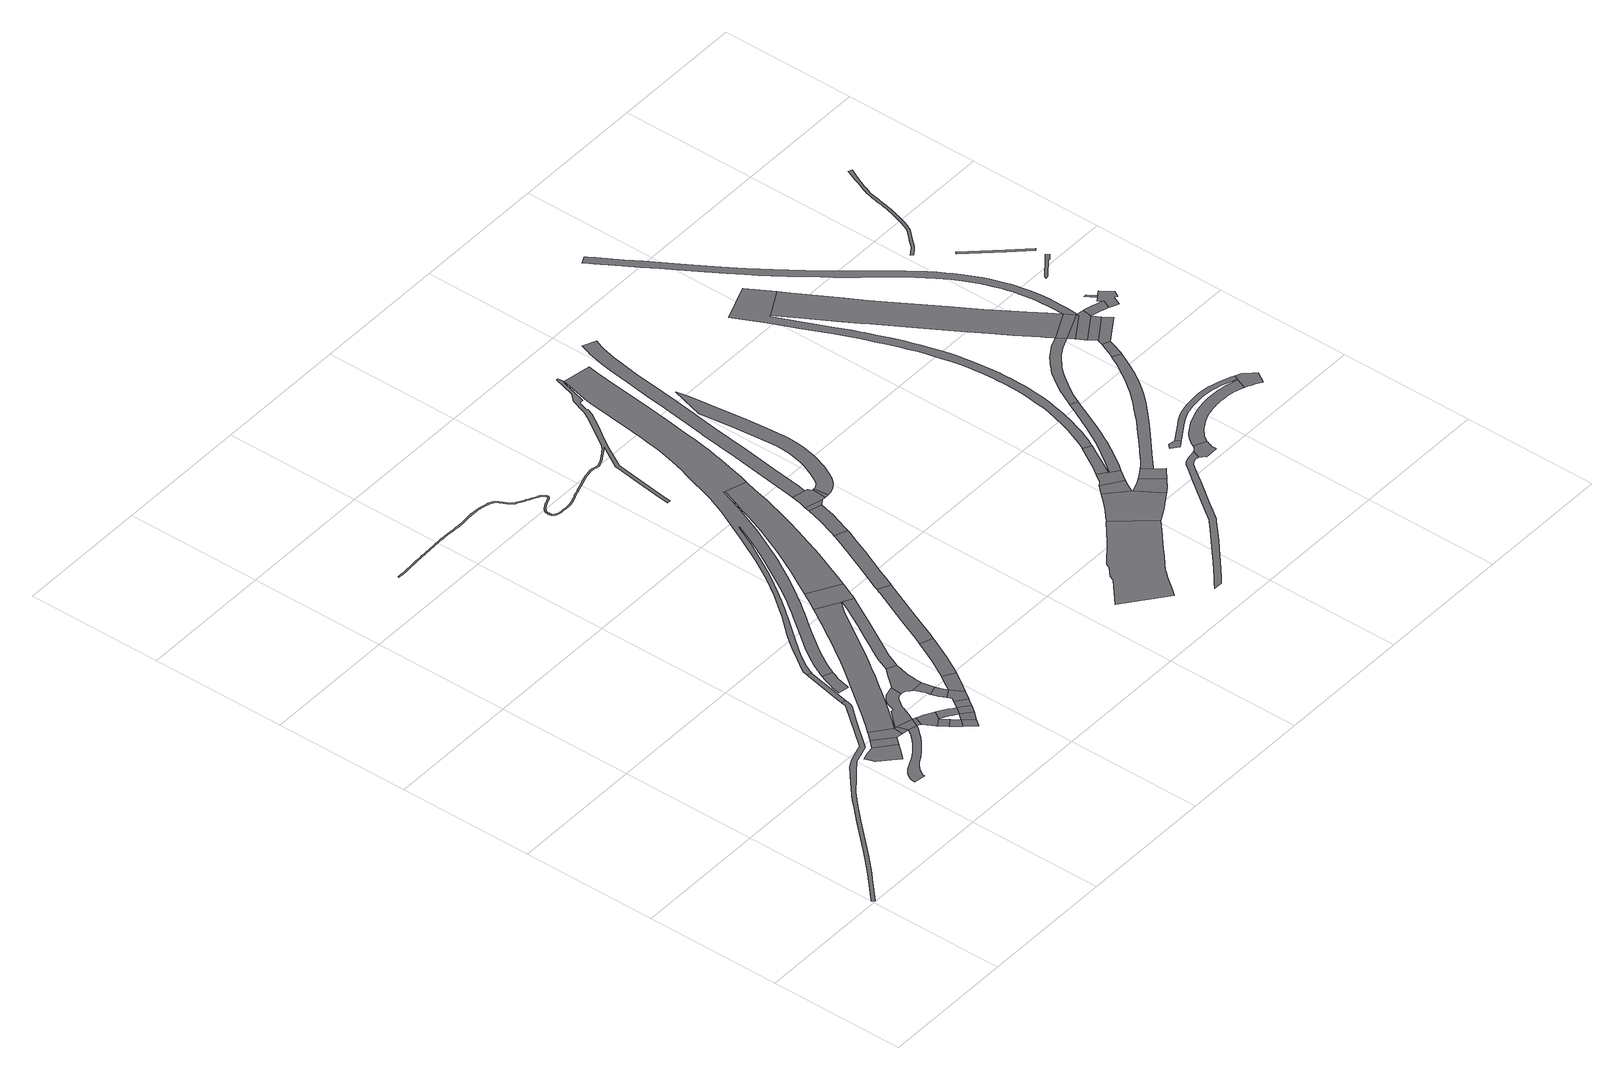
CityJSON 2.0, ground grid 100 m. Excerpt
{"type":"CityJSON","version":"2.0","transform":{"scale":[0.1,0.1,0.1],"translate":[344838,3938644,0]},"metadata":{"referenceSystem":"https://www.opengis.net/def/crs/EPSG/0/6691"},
"CityObjects":{
"road1":{"type":"Road","attributes":{"RoadStructureAttribute.sectionType":"1"},"geometry":[{"type":"MultiSurface","lod":"1","boundaries":[[[0,1,2,3,4,5,6,7,8,9,10,11,12,13,14,15,16,17,18,19,20,21,22,23,24,25,26,27,28,29,30,31,32,33,34,35,36]]]}]},
"road2":{"type":"Road","attributes":{"function":"1","RoadStructureAttribute.sectionType":"1"},"geometry":[{"type":"MultiSurface","lod":"1","boundaries":[[[37,38,39]]]}]},
"road3":{"type":"Road","geometry":[{"type":"MultiSurface","lod":"1","boundaries":[[[40,41,42,43,44,38,45,46,47,48,49]]]}]},
"road4":{"type":"Road","attributes":{"RoadStructureAttribute.sectionType":"1"},"geometry":[{"type":"MultiSurface","lod":"1","boundaries":[[[50,51,52,53,54,55,56,57,58,59,60,61,62,63,64,65,66,67,68,69,70,71,72,73,74,75,76,77,78,79,80,81,82,83,84,85,86,87,88,89,90,91,92,93,94,95,96,97,98,99,100,101,102,103,104,105,106,107]]]}]},
"road5":{"type":"Road","attributes":{"function":"1"},"geometry":[{"type":"MultiSurface","lod":"1","boundaries":[[[40,49,108,109]]]}]},
"road6":{"type":"Road","geometry":[{"type":"MultiSurface","lod":"1","boundaries":[[[108,110,111,112,113,114,115,116,109]]]}]},
"road7":{"type":"Road","attributes":{"function":"1","RoadStructureAttribute.sectionType":"7"},"geometry":[{"type":"MultiSurface","lod":"1","boundaries":[[[112,117,118,119,81,120,113]]]}]},
"road8":{"type":"Road","geometry":[{"type":"MultiSurface","lod":"1","boundaries":[[[81,80,121,120]]]}]},
"road9":{"type":"Road","geometry":[{"type":"MultiSurface","lod":"1","boundaries":[[[80,122,123,124,125,121]]]}]},
"road10":{"type":"Road","attributes":{"function":"1","RoadStructureAttribute.sectionType":"7"},"geometry":[{"type":"MultiSurface","lod":"1","boundaries":[[[126,127,128,129,130,131,132]]]}]},
"road11":{"type":"Road","attributes":{"function":"1"},"geometry":[{"type":"MultiSurface","lod":"1","boundaries":[[[132,133,134,135,136,137,138,124,123,139,140,141,126]]]}]},
"road12":{"type":"Road","attributes":{"RoadStructureAttribute.sectionType":"1"},"geometry":[{"type":"MultiSurface","lod":"1","boundaries":[[[121,142,143,144,145,146,147,148,149,150,151,152,153,154,155,156,157,158,159,160,161,162,163,164,165,166,167,168,169,170,171,172,173,174,175,176,120]]]}]},
"road13":{"type":"Road","attributes":{"function":"1","RoadStructureAttribute.sectionType":"7"},"geometry":[{"type":"MultiSurface","lod":"1","boundaries":[[[177,178,179,180,181,182,183,130,129]]]}]},
"road14":{"type":"Road","geometry":[{"type":"MultiSurface","lod":"1","boundaries":[[[35,184,185,186,187,188,189,190,191,36]]]}]},
"road15":{"type":"Road","geometry":[{"type":"MultiSurface","lod":"1","boundaries":[[[192,179,178,193]]]}]},
"road16":{"type":"Road","attributes":{"function":"1","RoadStructureAttribute.sectionType":"7"},"geometry":[{"type":"MultiSurface","lod":"1","boundaries":[[[194,195,196,197,198,199,200,201,202,203,204,133,132]]]}]},
"road17":{"type":"Road","attributes":{"function":"1","RoadStructureAttribute.sectionType":"6"},"geometry":[{"type":"MultiSurface","lod":"1","boundaries":[[[205,206,207,208,209,210,211,212,213,214,215,216,217]]]}]},
"road18":{"type":"Road","attributes":{"function":"3","RoadStructureAttribute.sectionType":"1"},"geometry":[{"type":"MultiSurface","lod":"1","boundaries":[[[218,219,179,192,220,221,199]]]}]},
"road19":{"type":"Road","geometry":[{"type":"MultiSurface","lod":"1","boundaries":[[[221,222,200,199]]]}]},
"road20":{"type":"Road","attributes":{"function":"3","RoadStructureAttribute.sectionType":"1"},"geometry":[{"type":"MultiSurface","lod":"1","boundaries":[[[223,200,222,224,225]]]}]},
"road21":{"type":"Road","attributes":{"function":"1","RoadStructureAttribute.sectionType":"1"},"geometry":[{"type":"MultiSurface","lod":"1","boundaries":[[[226,227,228,229,230,231,232,233,234,235,236,237,238,239]]]}]},
"road22":{"type":"Road","attributes":{"function":"1","RoadStructureAttribute.sectionType":"7"},"geometry":[{"type":"MultiSurface","lod":"1","boundaries":[[[238,240,241,242,243,244,245,246,247,248,239]]]}]},
"road23":{"type":"Road","geometry":[{"type":"MultiSurface","lod":"1","boundaries":[[[249,244,243,250,251,223,225]]]}]},
"road24":{"type":"Road","geometry":[{"type":"MultiSurface","lod":"1","boundaries":[[[157,252,253,254,255,256,257,258,259,260,231,230,261,262,263,264,265,266,267,268,269,270,271,272,273,274,275,276,158]]]}]},
"road25":{"type":"Road","attributes":{"function":"3","RoadStructureAttribute.sectionType":"1"},"geometry":[{"type":"MultiSurface","lod":"1","boundaries":[[[277,278,279,280,281,282,283,284,285,286,287,114,113,288,289,290,291,292,293,294,295,296,297,298,299,300,301,302]]]}]},
"road26":{"type":"Road","attributes":{"function":"3","RoadStructureAttribute.sectionType":"1"},"geometry":[{"type":"MultiSurface","lod":"1","boundaries":[[[303,304,244,249,305,306,307,308,309]]]}]},
"road27":{"type":"Road","attributes":{"function":"3"},"geometry":[{"type":"MultiSurface","lod":"1","boundaries":[[[308,310,311,312,313,314,315,309]]]}]},
"road28":{"type":"Road","attributes":{"function":"1","RoadStructureAttribute.sectionType":"1"},"geometry":[{"type":"MultiSurface","lod":"1","boundaries":[[[268,316,317,318,319,320,321,322,323,324,325,326,327,328,329,330,331,332,333,334,335,336,337,269]]]}]},
"road29":{"type":"Road","geometry":[{"type":"MultiSurface","lod":"1","boundaries":[[[301,338,339,340,326,325,341,342,343,344,345,346,347,348,302]]]}]},
"road30":{"type":"Road","attributes":{"function":"3","RoadStructureAttribute.sectionType":"1"},"geometry":[{"type":"MultiSurface","lod":"1","boundaries":[[[349,350,351,352,353,354,314,313,355,356,357,358,359,360,361]]]}]},
"road31":{"type":"Road","attributes":{"RoadStructureAttribute.sectionType":"1"},"geometry":[{"type":"MultiSurface","lod":"1","boundaries":[[[362,363,364,365,366,367,368,369,370,371,372,373,374,375,376,377,378,379,380,381,382,383,384,385,386,387,388,389,390,391,392,393,394,395,396,397,398,399,400,401,402,403,404,405,406,407,408,409,410,411,412,413,414,415,416,417,418,419,420,421,422,423,424,425,426,427,428,429,430,431,432,433,434,435,436,437,438,439,440,441,442,443,444,445,446,447,448,449,450,451,452,453,454,455,456,457,458,459,460,461,462,463,464,465,466,467,468,469,470,471,472,473,474,475,476,477,478,479,480,481,482,483,484,485,486,487,488,489,490,491,492,493,494,495,496,497,498,499,500,501,502,503,504,505,506,507,508,509,510,511,512,513,514,515,516,517,518,519,520,521,522,523,524,525,526,527,528,529,530,531,532,533,534,535,536,537,538,539,540,541,542,543,544,545,546,547,548,549,550,551,552,553,554,555,556,557,558,559,560,561,562,563,564,565,566,567,568,569,570,571,572,573,574,575,576,577,578,579,580,581,582,583,584,585,586,587,588,589,590,591,592,593,594,595,596,597,598,599,600,601,602,603,604,605,606,607,608,609,610,611,612,613,614,615,616,617,618,619,620,621,622,623,624,625,626,627,628,629,630,631,632,633,634,635,636,637,638,639,640,641,642,643,644,645,646,647,648,649,650,651,652,653,654,655,656,657,658,659,660,661,662,663,664,665,666,667,668,669,670,671,672,673,674,675,676,677,678,679,680,681,682,683,684,685,686,687,688,689,690,691,692,693,694,695,696,697,698,699,700,701,702,703,704,705,706,707,708,709,710,711,712,713,714,715,716,717,718,719,720,721,722,723,724,725,726,727,728,729,730,731,732,733,734,735,736,737,738,739,740,741,742,743,744,745,746,747,748,749,750,751,752,753,754,755,756,757,758,759,760,761,762,763,764,765,766,767,768,769,770,771,772,773,774,775,776,777,778,779,780,781,782,783,784,785,786,787,788,789,790,791,792,793,794,795,796,797,798,799,800,801,802,803,804,805,806,807,808,809,810,811,812,813,814,815,816,817,818,819,820,821,822,823]]]}]},
"road32":{"type":"Road","attributes":{"RoadStructureAttribute.sectionType":"1"},"geometry":[{"type":"MultiSurface","lod":"1","boundaries":[[[824,825,826,827,828,829,830,831,832,833,834,835,836,837,838,839,840,841,842,843,844,845,846,847,848,849,850,851,852,188,187,853,854,855,856,857,858,859,860,861,862,863,864,865,866,867,868,869,870,871,872,873,874,875,876,877,878,879,880,881,882,883,884,885,886,887,888,889,890,891,892,893,894,895,896,897,898,899,900,205,217,901,902,903,904,905,906,907,908,909,910,911,912,913,914,915,916,917,918,919,920,921,922,923,924,925,926,927,928,929,930,931,932,933,934,935,936,937,938,939,940,941,942,943,944,945,946,947,948,949,823]]]}]},
"road33":{"type":"Road","geometry":[{"type":"MultiSurface","lod":"1","boundaries":[[[950,951,952,953,954,955,956,957,958,959,960,345,344,961,962,963,964,965,966,967,968,969,970,971,931,930]]]}]},
"road34":{"type":"Road","attributes":{"function":"3","RoadStructureAttribute.sectionType":"7"},"geometry":[{"type":"MultiSurface","lod":"1","boundaries":[[[972,973,974,975,976,977,978,979,980,981,982,983,984,349,361]]]}]},
"road35":{"type":"Road","attributes":{"function":"3","RoadStructureAttribute.sectionType":"1"},"geometry":[{"type":"MultiSurface","lod":"1","boundaries":[[[985,986,987,978,977,988,989,990,991]]]}]},
"road36":{"type":"Road","geometry":[{"type":"MultiSurface","lod":"1","boundaries":[[[992,993,985,991]]]}]},
"road37":{"type":"Road","attributes":{"function":"3","RoadStructureAttribute.sectionType":"1"},"geometry":[{"type":"MultiSurface","lod":"1","boundaries":[[[994,995,993,992,996,997,998,999,1000,1001]]]}]},
"road38":{"type":"Road","attributes":{"RoadStructureAttribute.sectionType":"1"},"geometry":[{"type":"MultiSurface","lod":"1","boundaries":[[[1002,997,996,1003,1004]]]}]},
"road39":{"type":"Road","attributes":{"function":"1","RoadStructureAttribute.sectionType":"1"},"geometry":[{"type":"MultiSurface","lod":"1","boundaries":[[[1005,1006,1007,1008,1009,1010,1011,1012,1013,1014,1015,1016,1017,1018,1019,1020]]]}]},
"road40":{"type":"Road","geometry":[{"type":"MultiSurface","lod":"1","boundaries":[[[1021,1022,1023,1024,1025,1026,1027,1028,1029,1030,1031,1032,1033,1034,1035,1036,1037,1038,1039,1040,1041,1042,1043,1044,1045,1046,1047,1048,1049,1050,1051,1052,1053,1054,1055,1056,1057,1058,1002,1004]]]}]},
"road41":{"type":"Road","geometry":[{"type":"MultiSurface","lod":"1","boundaries":[[[1059,1060,1061,1062,1063,1064,1065,1066,1067,1068,1069,1070,1071,1072,994,1001,1073,1074,1075,1076,1077,1078,1079,1080,1081,1082,1083,1084,1085,1086,1087,1088,1089]]]}]},
"road42":{"type":"Road","geometry":[{"type":"MultiSurface","lod":"1","boundaries":[[[1090,1091,1092,1093,1094,1095,1020,1019,1096,1097,1098,1099,1100,1101,1102]]]}]},
"road43":{"type":"Road","attributes":{"RoadStructureAttribute.sectionType":"1"},"geometry":[{"type":"MultiSurface","lod":"1","boundaries":[[[1103,1104,1105,1106,1107,1108,1109,1110,1111,1112,1113,1114,1115,1116,1117,1118,1119,1120,1121,1122,1123,1124,1125,1126,1127,1128,1129,1130,1131,1132,1133,1134,1135,1136,1137,1138,1139,1140,1141,1142,1143,1144,1145,1146,1147,1148,1149,1150,1151,1152,1153]]]}]},
"road44":{"type":"Road","attributes":{"function":"1","RoadStructureAttribute.sectionType":"1"},"geometry":[{"type":"MultiSurface","lod":"1","boundaries":[[[1154,1102,1101,1155,1156,1157]]]}]},
"road45":{"type":"Road","geometry":[{"type":"MultiSurface","lod":"1","boundaries":[[[1158,1159,1160,1161,1162,1163,1164,1165,1166,1167,1168,1154,1157]]]}]},
"road46":{"type":"Road","attributes":{"function":"1","RoadStructureAttribute.sectionType":"1"},"geometry":[{"type":"MultiSurface","lod":"1","boundaries":[[[1099,1169,1170,1171,1172,1173,1174,1175,1100]]]}]},
"road47":{"type":"Road","attributes":{"function":"1","RoadStructureAttribute.sectionType":"1"},"geometry":[{"type":"MultiSurface","lod":"1","boundaries":[[[1176,1177,1178,1179,1167,1166,1180,1181,1182,1183,1184]]]}]},
"road48":{"type":"Road","geometry":[{"type":"MultiSurface","lod":"1","boundaries":[[[1185,1186,1187,1173,1172,1188,1189,1190,1191,1192,1193]]]}]},
"road49":{"type":"Road","attributes":{"function":"1","RoadStructureAttribute.sectionType":"1"},"geometry":[{"type":"MultiSurface","lod":"1","boundaries":[[[1161,1194,1195,1196,1197,1198,1199,1200,1201,1202,1203,1204,1205,1206,1207,1208,1209,1210,1211,1212,1213,1214,1215,1216,1217,1162]]]}]},
"road50":{"type":"Road","attributes":{"RoadStructureAttribute.sectionType":"6"},"geometry":[{"type":"MultiSurface","lod":"1","boundaries":[[[1218,1219,1220,1221,1222]]]}]},
"road51":{"type":"Road","geometry":[{"type":"MultiSurface","lod":"1","boundaries":[[[1223,1224,1225,1226,1153,1152,1227,1228,1229,1230,1231,1232,1233,1234,1235,1236,1237,1238,1239,1240,1241]]]}]},
"road52":{"type":"Road","attributes":{"function":"1","RoadStructureAttribute.sectionType":"7"},"geometry":[{"type":"MultiSurface","lod":"1","boundaries":[[[1242,1243,1244,1245,1246,1247,1248,1249,1250,1251,1252,1253,1254,1255,1256,1257,1258,1259,1260,1261,1262,1263,1264,1265,1266,1267,1268,1269,1270,1271,1272,1273,1274,1275,1276,1277,1278,1279,1280,1281,1282,1283,1284,1285,1286,1287,1288,1289,1290,1291,1292,1293,1294,1295,1296,1297,1298,1299,1300,1301,1302,1303,1304,1305,1306,1307,1308,1309,1310,1311,1312,1313,1314,1315,1316,1317,1318,1319,1320,1321,1322,1323,1324,1325,1176,1184]]]}]},
"road53":{"type":"Road","attributes":{"function":"1","RoadStructureAttribute.sectionType":"1"},"geometry":[{"type":"MultiSurface","lod":"1","boundaries":[[[1192,1326,1327,1328,1329,1330,1331,1332,1333,1334,1335,1336,1337,1338,1339,1340,1341,1342,1343,1344,1345,1346,1347,1348,1349,1350,1351,1352,1353,1354,1355,1356,1357,1358,1359,1360,1361,1362,1363,1364,1365,1193]]]}]},
"road54":{"type":"Road","attributes":{"RoadStructureAttribute.sectionType":"1"},"geometry":[{"type":"MultiSurface","lod":"1","boundaries":[[[1366,1367,1368,1369,1370,1371,1372,1373,1374,1375,1376,1377,1378,1379,1380,1381,1382,1383,1384,1385,1386,1387,1388,1389,1390,1391,1392,1241,1240,1393,1394,1395,1396,1397,1398,1399,1400,1401,1402,1403,1404,1405,1406,1407,1408,1409,1410,1411,1412,1413,1414,1415,1416,1417,1418,1419,1420,1421,1422,1423,1424,1425,1426,1427,1428]]]}]},
"road55":{"type":"Road","attributes":{"RoadStructureAttribute.sectionType":"1"},"geometry":[{"type":"MultiSurface","lod":"1","boundaries":[[[1221,1429,1430,1431,1432,1433,1434,1435,1436,1437,1438,1439,1440,1441,1442,1443,1444,1445,1446,1447,1448,1449,1450,1451,1452,1453,1454,1455,1456,1457,1458,1459,1460,1461,1462,1463,1464,1465,1466,1467,1468,1469,1470,1471,1472,1473,1474,1222]]]}]},
"road56":{"type":"Road","attributes":{"function":"1","RoadStructureAttribute.sectionType":"7"},"geometry":[{"type":"MultiSurface","lod":"1","boundaries":[[[1475,1476,1477,1478,1479,1480,1481,1482,1483,1484,1485,1486,1487,1488,1489,1490,1491,1492,1493,1205,1204,1494,1495,1496,1497,1498,1499,1500,1501,1502,1503,1504,1505,1506,1507,1508,1509,1510,1511]]]}]},
"road57":{"type":"Road","attributes":{"function":"1","RoadStructureAttribute.sectionType":"7"},"geometry":[{"type":"MultiSurface","lod":"1","boundaries":[[[1282,1512,1513,1514,1515,1516,1517,1518,1519,1520,1521,1522,1475,1523,1524,1525,1526,1527,1528,1529,1530,1531,1532,1533,1534,1535,1283]]]}]},
"road58":{"type":"Road","geometry":[{"type":"MultiSurface","lod":"1","boundaries":[[[1536,1537,1538,1539,1540,1541,1542,1543,1544,1545,1546,1547,1548,1549,1550,1551,1552,1553,1554,1555,1556,1557,1558,1559,1560,1561,1562,1563,1564,1565,1566,1567,1568,1569,1570,1571,1572,1573,1574,1575,1576,1577,1578,1523,1579,1580,1581,1582,1583,1584,1585,1586,1587,1588,1589,1590,1591,1592,1593,1594,1595,1596,1597,1598,1599,1600,1601,1602,1603,1604,1605,1606,1607,1608,1609,1610,1611,1612,1613,1614,1615,1616,1617,1618,1619,1620,1621,1622,1623,1624,1625,1626,1627]]]}]},
"road59":{"type":"Road","attributes":{"function":"1","RoadStructureAttribute.sectionType":"7"},"geometry":[{"type":"MultiSurface","lod":"1","boundaries":[[[1344,1628,1629,1630,1631,1632,1633,1634,1345]]]}]},
"road60":{"type":"Road","geometry":[{"type":"MultiSurface","lod":"1","boundaries":[[[1427,1635,1636,1637,1638,1639,1640,1641,1642,1643,1644,1645,1646,1452,1451,1647,1428]]]}]},
"road61":{"type":"Road","geometry":[{"type":"MultiSurface","lod":"1","boundaries":[[[1579,1523,1475,1511]]]}]},
"road62":{"type":"Road","attributes":{"function":"1","RoadStructureAttribute.sectionType":"7"},"geometry":[{"type":"MultiSurface","lod":"1","boundaries":[[[1648,1649,1650,1651,1579,1511]]]}]},
"road63":{"type":"Road","attributes":{"function":"1","RoadStructureAttribute.sectionType":"7"},"geometry":[{"type":"MultiSurface","lod":"1","boundaries":[[[1652,1653,1654,1655,1581,1656,1657,1658,1659,1649,1648,1660,1661,1662,1663]]]}]},
"road64":{"type":"Road","attributes":{"function":"1","RoadStructureAttribute.sectionType":"7"},"geometry":[{"type":"MultiSurface","lod":"1","boundaries":[[[1662,1664,1665,1663]]]}]},
"road65":{"type":"Road","geometry":[{"type":"MultiSurface","lod":"1","boundaries":[[[1632,1631,1666,1665,1664]]]}]},
"road66":{"type":"Road","attributes":{"function":"1","RoadStructureAttribute.sectionType":"7"},"geometry":[{"type":"MultiSurface","lod":"1","boundaries":[[[1667,1668,1669,1670,1671,1672,1673,1674,1675,1676,1677,1678,1652,1663]]]}]},
"road67":{"type":"Road","attributes":{"RoadStructureAttribute.sectionType":"1"},"geometry":[{"type":"MultiSurface","lod":"1","boundaries":[[[1679,1680,1681,1682]]]}]},
"road68":{"type":"Road","geometry":[{"type":"MultiSurface","lod":"1","boundaries":[[[1683,1684,1682,1681,1685,1686,1673,1672,1687,1688,1689,1690,1691,1692]]]}]},
"road69":{"type":"Road","attributes":{"RoadStructureAttribute.sectionType":"1"},"geometry":[{"type":"MultiSurface","lod":"1","boundaries":[[[1693,1694,1695,1696,1697,1698,1699,1700,1701]]]}]},
"road70":{"type":"Road","attributes":{"RoadStructureAttribute.sectionType":"1"},"geometry":[{"type":"MultiSurface","lod":"1","boundaries":[[[1702,1703,1704,1705,1706,1707]]]}]},
"road71":{"type":"Road","attributes":{"RoadStructureAttribute.sectionType":"1"},"geometry":[{"type":"MultiSurface","lod":"1","boundaries":[[[1708,1709,1710,1711,1712,1713,1714,1715,1716,1717,1718,1719,1720,1721,1722,1723,1724,1725,1726,1727,1728,1729,1730,1731,1732,1733,1734,1735,1736,1737,1738,1739,1740,1741,1742,1743,1744,1745,1746,1747,1748,1749,1750,1751,1752,1753,1754,1755,1756,1757,1758,1759,1760,1761,1762,1763,1764,1765,1766,1767,1768,1769,1770,1771,1772,1773,1774,1775,1776,1777,1778,1779,1780,1781,1782,1783,1784,1785,1786,1787,1788,1789,1790,1791,1792,1793,1794,1795,1796,1797,1798,1799,1800,1801,1802,1803,1804,1805,1806]]]}]}
},
"vertices":[
[1381,1336,0],[1373,1319,0],[1128,1016,0],[1098,1007,0],[1005,979,0],[982,969,0],[933,941,0],[819,842,0],[696,729,0],[657,689,0],[549,577,0],[359,371,0],[293,304,0],[196,206,0],[168,178,0],[122,135,0],[6,23,0],[24,5,0],[175,150,0],[179,153,0],[215,187,0],[329,303,0],[378,353,0],[568,559,0],[671,666,0],[715,711,0],[765,758,0],[878,843,0],[918,874,0],[1003,939,0],[1058,956,0],[1143,984,0],[1308,1188,0],[1400,1293,0],[1410,1310,0],[1420,1364,0],[1388,1369,0],
[1076,847,0],[1077,846,0],[1076,848,0],
[1167,949,0],[1155,946,0],[1121,939,0],[1089,930,0],[1053,918,0],[1206,730,0],[1214,739,0],[1219,744,0],[1267,801,0],[1298,836,0],
[1161,526,0],[1164,534,0],[1168,543,0],[1172,551,0],[1177,560,0],[1183,568,0],[1193,581,0],[1202,590,0],[1212,601,0],[1224,611,0],[1236,621,0],[1244,626,0],[1252,631,0],[1260,635,0],[1272,642,0],[1273,642,0],[1287,651,0],[1304,662,0],[1324,675,0],[1346,692,0],[1370,711,0],[1393,731,0],[1416,751,0],[1420,755,0],[1438,772,0],[1457,793,0],[1471,808,0],[1483,822,0],[1493,836,0],[1502,848,0],[1509,859,0],[1446,875,0],[1445,874,0],[1432,854,0],[1420,837,0],[1407,822,0],[1381,795,0],[1354,769,0],[1344,760,0],[1332,749,0],[1310,732,0],[1310,731,0],[1289,717,0],[1277,709,0],[1269,704,0],[1248,693,0],[1169,653,0],[1145,640,0],[1131,630,0],[1118,619,0],[1106,607,0],[1098,597,0],[1092,586,0],[1086,574,0],[1081,559,0],[1078,544,0],[1076,530,0],[1160,517,0],
[1343,889,0],[1216,1003,0],
[1375,886,0],[1379,886,0],[1391,884,0],[1400,955,0],[1268,1063,0],[1260,1053,0],[1224,1011,0],
[1407,882,0],[1439,877,0],[1445,875,0],[1422,953,0],
[1541,921,0],
[1523,854,0],[1540,847,0],[1565,912,0],[1547,919,0],
[1592,755,0],[1601,742,0],[1609,731,0],[1634,696,0],[1686,736,0],[1677,751,0],[1650,795,0],
[1686,854,0],[1668,864,0],[1646,877,0],[1617,891,0],[1586,904,0],[1585,905,0],[1558,813,0],[1572,786,0],[1585,765,0],
[1564,968,0],[1590,1034,0],[1591,1037,0],[1595,1044,0],[1601,1053,0],[1612,1071,0],[1626,1090,0],[1634,1101,0],[1641,1110,0],[1648,1116,0],[1654,1121,0],[1660,1124,0],[1666,1127,0],[1673,1129,0],[1680,1130,0],[1691,1130,0],[1693,1215,0],[1665,1209,0],[1644,1203,0],[1634,1200,0],[1628,1198,0],[1618,1193,0],[1609,1188,0],[1598,1179,0],[1586,1168,0],[1575,1154,0],[1567,1143,0],[1560,1130,0],[1554,1115,0],[1545,1090,0],[1544,1085,0],[1539,1070,0],[1530,1072,0],[1520,1074,0],[1416,959,0],
[1674,645,0],[1687,629,0],[1730,679,0],[1727,682,0],[1725,685,0],[1694,725,0],[1689,732,0],
[1423,1379,0],[1434,1431,0],[1491,1691,0],[1494,1698,0],[1461,1706,0],[1460,1698,0],[1391,1386,0],[1389,1374,0],
[1794,605,0],[1752,555,0],
[1667,786,0],[1700,767,0],[1713,759,0],[1731,747,0],[1756,729,0],[1766,722,0],[1804,774,0],[1786,788,0],[1760,807,0],[1711,838,0],[1711,839,0],
[1510,1624,0],[1496,1588,0],[1476,1534,0],[1466,1504,0],[1456,1469,0],[1453,1454,0],[1451,1446,0],[1530,1431,0],[1533,1446,0],[1547,1499,0],[1558,1536,0],[1569,1564,0],[1582,1597,0],
[1757,711,0],[1749,702,0],[1821,636,0],[1842,662,0],
[1879,711,0],
[1839,824,0],[1908,753,0],[1918,768,0],
[1867,1030,0],[1862,1050,0],[1859,1070,0],[1856,1093,0],[1856,1096,0],[1760,1093,0],[1769,1081,0],[1775,1072,0],[1780,1062,0],[1784,1052,0],[1787,1042,0],[1795,1018,0],[1801,986,0],[1874,1007,0],
[1811,956,0],[1821,927,0],[1831,903,0],[1840,884,0],[1907,923,0],[1900,937,0],[1885,974,0],[1883,981,0],[1877,997,0],
[1960,829,0],[1852,863,0],[1859,853,0],
[1701,1130,0],[1711,1129,0],[1717,1127,0],[1724,1125,0],[1730,1122,0],[1734,1119,0],[1736,1117,0],[1742,1112,0],[1751,1103,0],[1856,1118,0],[1856,1149,0],[1858,1173,0],[1859,1182,0],[1861,1202,0],[1866,1229,0],[1879,1287,0],[1889,1324,0],[1818,1355,0],[1795,1328,0],[1767,1295,0],[1761,1288,0],[1734,1255,0],[1715,1230,0],[1706,1221,0],[1702,1218,0],
[1965,2040,0],[1944,2008,0],[1905,1946,0],[1832,1831,0],[1763,1727,0],[1691,1620,0],[1646,1556,0],[1603,1497,0],[1465,1313,0],[1389,1214,0],[1309,1113,0],[1460,1027,0],[1509,1086,0],[1568,1163,0],[1643,1262,0],[1657,1280,0],[1720,1366,0],[1775,1443,0],[1805,1486,0],[1829,1520,0],[1906,1634,0],[1978,1744,0],[2081,1903,0],[2094,1920,0],[2143,1978,0],[1985,2074,0],
[1946,983,0],[1911,929,0],[1991,875,0],[1993,877,0],[2057,970,0],[2065,984,0],[1981,1037,0],
[2072,997,0],[2151,1134,0],[2225,1287,0],[2235,1307,0],[2142,1343,0],[2063,1181,0],
[1913,1378,0],[1931,1418,0],[1949,1453,0],[1968,1488,0],[2048,1622,0],[2100,1713,0],[2152,1806,0],[2181,1859,0],[2212,1915,0],[2225,1940,0],[2152,1978,0],[2149,1970,0],[2137,1946,0],[2116,1903,0],[2084,1844,0],[2032,1752,0],[1980,1661,0],[1923,1564,0],[1900,1526,0],[1880,1489,0],[1861,1452,0],[1841,1410,0],
[2150,1984,0],[2151,1983,0],[2152,1981,0],[2240,1968,0],[2246,1980,0],[2264,2017,0],[2293,2081,0],[2065,2209,0],[2061,2203,0],[2013,2121,0],[2013,2120,0],
[2384,1881,0],[2371,1852,0],[2370,1849,0],[2243,1568,0],[2175,1414,0],[2155,1368,0],[2245,1327,0],[2251,1341,0],[2331,1522,0],[2334,1528,0],[2457,1801,0],[2461,1811,0],[2474,1840,0],
[2716,4728,0],[2705,4726,0],[2658,4568,0],[2611,4515,0],[2574,4416,0],[2566,4394,0],[2528,4324,0],[2412,4149,0],[2407,4141,0],[2401,4131,0],[2393,4120,0],[2384,4108,0],[2375,4098,0],[2365,4088,0],[2354,4079,0],[2342,4072,0],[2331,4065,0],[2321,4058,0],[2311,4052,0],[2300,4045,0],[2290,4038,0],[2279,4032,0],[2265,4025,0],[2251,4018,0],[2237,4012,0],[2231,4009,0],[2220,4007,0],[2209,4006,0],[2194,4012,0],[2174,4016,0],[2143,4016,0],[2142,4016,0],[2126,4012,0],[2109,4009,0],[2091,4005,0],[2068,3998,0],[2045,3991,0],[2022,3983,0],[2000,3975,0],[1988,3971,0],[1976,3967,0],[1964,3963,0],[1952,3959,0],[1941,3955,0],[1930,3951,0],[1919,3947,0],[1908,3943,0],[1900,3940,0],[1892,3937,0],[1884,3934,0],[1876,3931,0],[1867,3928,0],[1858,3925,0],[1849,3922,0],[1840,3919,0],[1830,3917,0],[1819,3914,0],[1809,3912,0],[1799,3911,0],[1789,3910,0],[1779,3910,0],[1767,3910,0],[1756,3911,0],[1745,3911,0],[1740,3911,0],[1734,3911,0],[1729,3911,0],[1723,3912,0],[1716,3912,0],[1708,3913,0],[1701,3914,0],[1695,3917,0],[1690,3919,0],[1685,3922,0],[1680,3926,0],[1676,3930,0],[1674,3934,0],[1671,3938,0],[1669,3942,0],[1668,3946,0],[1667,3950,0],[1667,3955,0],[1668,3960,0],[1668,3965,0],[1668,3970,0],[1668,3974,0],[1669,3978,0],[1670,3982,0],[1672,3984,0],[1674,3987,0],[1676,3990,0],[1679,3993,0],[1686,4000,0],[1695,4007,0],[1704,4013,0],[1714,4018,0],[1718,4020,0],[1721,4022,0],[1725,4024,0],[1729,4026,0],[1733,4027,0],[1737,4029,0],[1741,4031,0],[1745,4032,0],[1751,4035,0],[1758,4037,0],[1764,4039,0],[1770,4042,0],[1774,4044,0],[1779,4047,0],[1784,4050,0],[1788,4054,0],[1789,4057,0],[1791,4060,0],[1792,4063,0],[1793,4067,0],[1793,4071,0],[1791,4075,0],[1790,4079,0],[1788,4082,0],[1787,4085,0],[1785,4088,0],[1782,4091,0],[1780,4093,0],[1778,4096,0],[1776,4099,0],[1774,4102,0],[1771,4105,0],[1766,4109,0],[1760,4112,0],[1754,4115,0],[1748,4117,0],[1731,4126,0],[1714,4136,0],[1697,4145,0],[1680,4154,0],[1666,4161,0],[1652,4168,0],[1638,4174,0],[1625,4182,0],[1619,4186,0],[1613,4190,0],[1607,4194,0],[1602,4198,0],[1595,4206,0],[1589,4216,0],[1583,4226,0],[1577,4236,0],[1572,4247,0],[1566,4258,0],[1561,4269,0],[1554,4280,0],[1550,4285,0],[1547,4291,0],[1542,4296,0],[1537,4301,0],[1535,4302,0],[1532,4304,0],[1529,4306,0],[1527,4307,0],[1524,4309,0],[1521,4311,0],[1518,4312,0],[1515,4314,0],[1511,4315,0],[1507,4316,0],[1504,4318,0],[1500,4318,0],[1496,4320,0],[1492,4321,0],[1488,4321,0],[1484,4322,0],[1478,4324,0],[1472,4326,0],[1465,4327,0],[1459,4329,0],[1449,4331,0],[1439,4332,0],[1429,4334,0],[1419,4335,0],[1413,4336,0],[1408,4336,0],[1402,4337,0],[1397,4337,0],[1352,4338,0],[1308,4335,0],[1264,4331,0],[1221,4330,0],[1209,4330,0],[1197,4331,0],[1186,4331,0],[1174,4331,0],[1160,4332,0],[1145,4333,0],[1131,4334,0],[1116,4335,0],[1104,4335,0],[1091,4336,0],[1079,4336,0],[1066,4336,0],[1050,4336,0],[1034,4336,0],[1017,4335,0],[1001,4335,0],[980,4334,0],[958,4333,0],[937,4332,0],[916,4331,0],[902,4331,0],[888,4330,0],[874,4329,0],[860,4329,0],[839,4328,0],[819,4327,0],[799,4327,0],[778,4326,0],[747,4323,0],[717,4321,0],[686,4318,0],[656,4317,0],[640,4317,0],[624,4318,0],[609,4319,0],[593,4319,0],[592,4309,0],[608,4309,0],[624,4308,0],[640,4307,0],[656,4307,0],[687,4308,0],[717,4311,0],[748,4313,0],[779,4316,0],[794,4316,0],[799,4317,0],[819,4318,0],[840,4318,0],[860,4319,0],[874,4319,0],[888,4320,0],[902,4321,0],[916,4321,0],[938,4322,0],[959,4323,0],[980,4324,0],[1001,4325,0],[1017,4325,0],[1034,4326,0],[1050,4326,0],[1066,4326,0],[1079,4326,0],[1091,4326,0],[1103,4325,0],[1116,4325,0],[1130,4324,0],[1144,4323,0],[1159,4322,0],[1173,4321,0],[1185,4321,0],[1197,4321,0],[1209,4320,0],[1221,4320,0],[1265,4321,0],[1309,4325,0],[1353,4328,0],[1396,4327,0],[1402,4327,0],[1407,4326,0],[1413,4326,0],[1418,4325,0],[1428,4324,0],[1437,4323,0],[1447,4321,0],[1457,4319,0],[1463,4317,0],[1469,4316,0],[1476,4314,0],[1482,4313,0],[1486,4312,0],[1490,4311,0],[1494,4310,0],[1498,4309,0],[1501,4308,0],[1505,4307,0],[1508,4306,0],[1511,4305,0],[1513,4303,0],[1516,4302,0],[1519,4300,0],[1522,4299,0],[1524,4297,0],[1526,4296,0],[1529,4294,0],[1531,4293,0],[1535,4289,0],[1539,4285,0],[1542,4280,0],[1546,4275,0],[1552,4265,0],[1557,4254,0],[1562,4243,0],[1568,4232,0],[1574,4221,0],[1580,4211,0],[1587,4200,0],[1595,4191,0],[1601,4186,0],[1607,4181,0],[1614,4177,0],[1620,4173,0],[1634,4165,0],[1648,4159,0],[1661,4152,0],[1675,4145,0],[1692,4136,0],[1709,4127,0],[1726,4118,0],[1744,4108,0],[1750,4105,0],[1755,4103,0],[1760,4100,0],[1765,4097,0],[1767,4095,0],[1768,4093,0],[1770,4090,0],[1772,4087,0],[1774,4085,0],[1776,4082,0],[1778,4080,0],[1780,4077,0],[1781,4074,0],[1782,4072,0],[1783,4069,0],[1783,4068,0],[1783,4066,0],[1782,4064,0],[1781,4062,0],[1780,4060,0],[1777,4057,0],[1774,4055,0],[1770,4053,0],[1766,4051,0],[1760,4048,0],[1754,4046,0],[1748,4044,0],[1742,4042,0],[1738,4040,0],[1733,4038,0],[1729,4037,0],[1725,4035,0],[1721,4033,0],[1717,4031,0],[1713,4029,0],[1709,4027,0],[1699,4021,0],[1689,4015,0],[1680,4008,0],[1672,4000,0],[1669,3997,0],[1666,3993,0],[1663,3990,0],[1661,3986,0],[1659,3980,0],[1658,3975,0],[1658,3971,0],[1658,3966,0],[1658,3961,0],[1657,3955,0],[1657,3949,0],[1658,3944,0],[1660,3938,0],[1663,3933,0],[1665,3928,0],[1669,3924,0],[1674,3919,0],[1679,3914,0],[1685,3911,0],[1691,3908,0],[1698,3905,0],[1707,3903,0],[1715,3902,0],[1723,3902,0],[1728,3901,0],[1734,3901,0],[1740,3901,0],[1745,3901,0],[1755,3901,0],[1767,3900,0],[1779,3900,0],[1790,3900,0],[1800,3901,0],[1811,3902,0],[1821,3904,0],[1832,3907,0],[1843,3910,0],[1852,3912,0],[1861,3915,0],[1870,3918,0],[1879,3922,0],[1887,3925,0],[1895,3928,0],[1904,3931,0],[1912,3934,0],[1923,3938,0],[1933,3942,0],[1944,3946,0],[1955,3949,0],[1967,3954,0],[1979,3958,0],[1991,3962,0],[2004,3966,0],[2026,3973,0],[2048,3981,0],[2071,3988,0],[2094,3995,0],[2111,3999,0],[2128,4003,0],[2144,4006,0],[2173,4006,0],[2191,4002,0],[2197,3999,0],[2211,3996,0],[2219,3996,0],[2224,3996,0],[2226,3997,0],[2241,4003,0],[2255,4009,0],[2270,4016,0],[2284,4023,0],[2295,4030,0],[2306,4036,0],[2316,4043,0],[2326,4050,0],[2337,4056,0],[2348,4063,0],[2360,4071,0],[2371,4080,0],[2382,4091,0],[2392,4102,0],[2396,4107,0],[2389,4096,0],[2282,3911,0],[2277,3889,0],[2245,3670,0],[2219,3488,0],[2212,3437,0],[2237,3434,0],[2244,3484,0],[2270,3666,0],[2302,3884,0],[2306,3902,0],[2410,4083,0],[2466,4170,0],[2515,4235,0],[2587,4349,0],[2605,4397,0],[2599,4403,0],[2620,4471,0],[2633,4477,0],[2651,4475,0],[2713,4679,0],[2722,4681,0],
[2715,4651,0],[2693,4557,0],[2665,4444,0],[2659,4417,0],[2637,4236,0],[2613,4045,0],[2602,3960,0],[2592,3896,0],[2583,3843,0],[2572,3790,0],[2542,3665,0],[2529,3614,0],[2514,3562,0],[2499,3518,0],[2412,3254,0],[2360,3123,0],[2316,3035,0],[2225,2848,0],[2119,2645,0],[2029,2494,0],[1933,2353,0],[1819,2203,0],[1814,2197,0],[1681,2046,0],[1641,1992,0],[1604,1942,0],[1543,1855,0],[1512,1807,0],[1470,1746,0],[1502,1718,0],[1516,1747,0],[1527,1768,0],[1541,1791,0],[1571,1835,0],[1594,1868,0],[1619,1902,0],[1690,1991,0],[1754,2070,0],[1810,2139,0],[1842,2181,0],[1863,2207,0],[1924,2289,0],[1971,2353,0],[2014,2415,0],[2056,2479,0],[2085,2525,0],[2118,2580,0],[2204,2730,0],[2227,2772,0],[2253,2825,0],[2266,2852,0],[2307,2939,0],[2319,2941,0],[2315,2932,0],[2270,2832,0],[2236,2760,0],[2210,2710,0],[2207,2703,0],[2180,2653,0],[2147,2596,0],[2044,2419,0],[2013,2367,0],[1975,2309,0],[1934,2248,0],[1891,2187,0],[1874,2163,0],[1847,2127,0],[1787,2049,0],[1707,1946,0],[1674,1902,0],[1644,1860,0],[1616,1819,0],[1586,1771,0],[1562,1730,0],[1544,1697,0],[1527,1663,0],[1512,1630,0],[1598,1632,0],[1608,1650,0],[1614,1664,0],[1635,1700,0],[1660,1740,0],[1690,1787,0],[1735,1853,0],[1777,1912,0],[1814,1961,0],[1871,2034,0],[1922,2099,0],[1941,2126,0],[1973,2169,0],[2016,2230,0],[2024,2242,0],[2055,2288,0],[2092,2346,0],[2126,2402,0],[2190,2508,0],[2214,2549,0],[2238,2593,0],[2313,2739,0],[2337,2787,0],[2362,2842,0],[2392,2912,0],[2428,2997,0],[2455,3066,0],[2480,3133,0],[2516,3233,0],[2525,3221,0],[2682,3177,0],[2696,3226,0],[2706,3266,0],[2714,3293,0],[2720,3315,0],[2739,3391,0],[2754,3457,0],[2756,3465,0],[2772,3540,0],[2786,3613,0],[2799,3689,0],[2813,3782,0],[2830,3896,0],[2855,4088,0],[2889,4362,0],[2901,4453,0],[2905,4482,0],[2918,4570,0],[2931,4645,0],
[2492,3132,0],[2449,3013,0],[2428,2956,0],[2384,2841,0],[2362,2788,0],[2333,2723,0],[2301,2654,0],[2270,2590,0],[2224,2500,0],[2176,2409,0],[2114,2297,0],[2324,2152,0],[2351,2216,0],[2408,2352,0],[2437,2425,0],[2470,2510,0],[2512,2626,0],[2543,2712,0],[2587,2843,0],[2605,2901,0],[2624,2966,0],[2656,3087,0],
[2489,1872,0],[2532,1969,0],[2625,2174,0],[2669,2277,0],[2707,2366,0],[2714,2382,0],[2621,2416,0],[2614,2401,0],[2554,2260,0],[2534,2214,0],[2489,2114,0],[2469,2068,0],[2394,1904,0],
[2709,2689,0],[2679,2577,0],[2634,2447,0],[2726,2411,0],[2753,2489,0],[2774,2548,0],[2804,2663,0],
[2845,2695,0],[2719,2728,0],
[2747,2855,0],[2733,2779,0],[2876,2693,0],[2883,2802,0],[2874,2807,0],[2870,2813,0],[2866,2828,0],[2845,2836,0],
[2893,2800,0],[2889,2692,0],[2905,2694,0],
[3652,1035,0],[3479,901,0],[3465,870,0],[3401,812,0],[3389,776,0],[3212,618,0],[3512,382,0],[3557,439,0],[3618,518,0],[3655,562,0],[3667,577,0],[3761,662,0],[3856,749,0],[3912,800,0],[4024,900,0],[3803,1163,0],
[2933,2697,0],[2975,2713,0],[3014,2740,0],[3050,2781,0],[3077,2832,0],[3106,2888,0],[3117,2918,0],[3130,2951,0],[3149,3005,0],[3160,3054,0],[3168,3097,0],[3171,3115,0],[3177,3177,0],[3180,3246,0],[3178,3275,0],[3175,3313,0],[3170,3371,0],[3152,3553,0],[3120,3839,0],[3104,3975,0],[3082,4067,0],[3032,3893,0],[3013,3827,0],[3036,3635,0],[3046,3542,0],[3069,3304,0],[3073,3244,0],[3071,3185,0],[3065,3130,0],[3055,3075,0],[3046,3034,0],[3029,2988,0],[3008,2931,0],[2982,2882,0],[2961,2842,0],[2942,2820,0],[2925,2809,0],[2908,2802,0],
[3038,4736,0],[3032,4721,0],[3003,4601,0],[2989,4528,0],[2975,4435,0],[2964,4362,0],[2941,4201,0],[2915,4020,0],[2867,3685,0],[2866,3676,0],[2825,3381,0],[2792,3148,0],[2790,3136,0],[2757,2905,0],[2855,2888,0],[2889,3122,0],[2923,3368,0],[2964,3663,0],[3013,4006,0],[3049,4260,0],[3061,4348,0],[3072,4420,0],[3087,4511,0],[3100,4581,0],[3127,4690,0],[3129,4697,0],[3130,4701,0],[3134,4710,0],[3143,4736,0],[3156,4766,0],[3063,4807,0],
[3970,1330,0],[3918,1274,0],[3913,1269,0],[3883,1238,0],[3840,1196,0],[3809,1167,0],[4082,932,0],[4137,963,0],[4246,1032,0],[4258,1040,0],[4141,1217,0],[4135,1224,0],[3990,1353,0],
[4663,1154,0],[4636,1149,0],[4618,1146,0],[4598,1141,0],[4583,1135,0],[4568,1128,0],[4559,1122,0],[4550,1114,0],[4540,1104,0],[4520,1077,0],[4445,974,0],[4353,849,0],[4338,829,0],[4288,760,0],[4266,729,0],[4219,666,0],[4210,657,0],[4153,603,0],[4072,530,0],[4068,527,0],[3917,392,0],[3808,297,0],[3767,263,0],[3723,225,0],[3786,220,0],[3836,262,0],[3837,263,0],[3946,358,0],[4041,442,0],[4102,496,0],[4183,570,0],[4241,624,0],[4254,636,0],[4306,708,0],[4336,750,0],[4374,802,0],[4425,871,0],[4482,948,0],[4556,1050,0],[4575,1075,0],[4581,1082,0],[4587,1086,0],[4590,1088,0],[4600,1093,0],[4612,1098,0],[4620,1100,0],[4624,1100,0],[4637,1100,0],[4645,1099,0],[4652,1096,0],[4675,1156,0],
[4043,1412,0],[4148,1250,0],[4163,1277,0],[4187,1317,0],
[4190,1321,0],[4214,1357,0],[4238,1391,0],[4244,1399,0],[4183,1445,0],[4182,1445,0],[4180,1446,0],[4180,1449,0],[4181,1453,0],[4118,1496,0],[4076,1435,0],
[4269,1047,0],[4290,1063,0],[4291,1063,0],[4364,1125,0],[4249,1262,0],[4221,1248,0],[4193,1237,0],
[4261,1723,0],[4206,1631,0],[4172,1575,0],[4139,1527,0],[4184,1458,0],[4212,1504,0],[4251,1570,0],[4288,1636,0],[4317,1690,0],
[4333,1312,0],[4308,1296,0],[4281,1280,0],[4420,1172,0],[4439,1187,0],[4389,1248,0],[4388,1248,0],[4387,1250,0],[4338,1316,0],
[4272,1436,0],[4299,1474,0],[4334,1526,0],[4369,1581,0],[4403,1638,0],[4429,1684,0],[4454,1730,0],[4494,1812,0],[4562,1954,0],[4589,2012,0],[4595,2024,0],[4542,2051,0],[4534,2036,0],[4514,1993,0],[4504,1974,0],[4459,1883,0],[4427,1819,0],[4393,1757,0],[4357,1694,0],[4322,1635,0],[4298,1600,0],[4255,1538,0],[4205,1469,0],[4190,1451,0],
[4630,1320,0],[4606,1294,0],[4657,1250,0],[4708,1283,0],[4683,1314,0],
[4708,1179,0],[4700,1171,0],[4693,1164,0],[4684,1160,0],[4659,1092,0],[4670,1083,0],[4678,1075,0],[4683,1068,0],[4686,1060,0],[4786,1062,0],[4786,1072,0],[4786,1082,0],[4787,1092,0],[4789,1103,0],[4793,1117,0],[4797,1133,0],[4802,1144,0],[4805,1152,0],[4717,1192,0],
[4322,1700,0],[4345,1745,0],[4363,1783,0],[4379,1821,0],[4401,1881,0],[4420,1932,0],[4432,1971,0],[4439,1997,0],[4448,2028,0],[4461,2080,0],[4471,2127,0],[4479,2167,0],[4487,2219,0],[4496,2291,0],[4502,2343,0],[4504,2386,0],[4506,2433,0],[4506,2490,0],[4505,2558,0],[4504,2587,0],[4502,2615,0],[4498,2665,0],[4492,2723,0],[4485,2784,0],[4476,2843,0],[4466,2897,0],[4456,2947,0],[4439,3015,0],[4423,3078,0],[4406,3136,0],[4386,3202,0],[4366,3262,0],[4340,3332,0],[4309,3415,0],[4276,3499,0],[4271,3511,0],[4243,3578,0],[4198,3679,0],[4120,3854,0],[4024,4062,0],[4035,4066,0],[4239,4179,0],[4129,4364,0],[3854,4258,0],[3965,4035,0],[4061,3827,0],[4139,3653,0],[4183,3553,0],[4211,3486,0],[4228,3442,0],[4248,3392,0],[4279,3310,0],[4304,3240,0],[4324,3181,0],[4344,3118,0],[4360,3061,0],[4376,3000,0],[4392,2933,0],[4402,2884,0],[4411,2833,0],[4420,2775,0],[4428,2716,0],[4434,2659,0],[4438,2611,0],[4439,2575,0],[4440,2556,0],[4441,2489,0],[4441,2435,0],[4440,2390,0],[4437,2348,0],[4432,2299,0],[4422,2228,0],[4415,2178,0],[4408,2139,0],[4398,2095,0],[4385,2045,0],[4378,2019,0],[4370,1990,0],[4358,1952,0],[4340,1903,0],[4318,1846,0],[4303,1810,0],[4286,1773,0],[4263,1728,0],
[4398,1261,0],[4452,1311,0],[4631,1471,0],[4703,1537,0],[4752,1583,0],[4798,1629,0],[4837,1670,0],[4844,1676,0],[4884,1719,0],[4918,1758,0],[4944,1790,0],[4960,1810,0],[4969,1823,0],[4994,1858,0],[5018,1894,0],[5041,1931,0],[5063,1970,0],[5092,2025,0],[5130,2102,0],[5068,2131,0],[5054,2105,0],[5028,2057,0],[5007,2021,0],[4977,1975,0],[4937,1915,0],[4909,1876,0],[4885,1844,0],[4881,1839,0],[4860,1814,0],[4823,1772,0],[4797,1743,0],[4771,1715,0],[4723,1665,0],[4677,1619,0],[4630,1574,0],[4548,1498,0],[4474,1431,0],[4457,1415,0],[4395,1361,0],[4360,1333,0],
[5387,1374,0],[5358,1382,0],[5353,1383,0],[5295,1396,0],[5264,1402,0],[5238,1405,0],[5203,1408,0],[5166,1409,0],[5139,1409,0],[5109,1407,0],[5075,1403,0],[5042,1397,0],[5016,1392,0],[4995,1386,0],[4987,1384,0],[4952,1372,0],[4923,1361,0],[4893,1348,0],[4864,1334,0],[4837,1319,0],[4816,1306,0],[4798,1292,0],[4783,1280,0],[4767,1265,0],[4752,1248,0],[4741,1234,0],[4731,1218,0],[4807,1155,0],[4812,1165,0],[4819,1175,0],[4828,1187,0],[4839,1200,0],[4852,1213,0],[4865,1225,0],[4878,1236,0],[4887,1243,0],[4901,1252,0],[4918,1262,0],[4944,1277,0],[4965,1287,0],[4983,1295,0],[4993,1299,0],[5009,1304,0],[5030,1310,0],[5036,1312,0],[5050,1315,0],[5074,1319,0],[5102,1323,0],[5123,1326,0],[5143,1327,0],[5164,1328,0],[5185,1328,0],[5206,1327,0],[5228,1326,0],[5248,1323,0],[5269,1320,0],[5291,1316,0],[5305,1312,0],[5308,1311,0],[5326,1306,0],[5344,1300,0],[5359,1294,0],[5391,1373,0],
[4836,1364,0],[4870,1384,0],[4897,1398,0],[4918,1408,0],[4934,1414,0],[4958,1421,0],[4973,1425,0],[4987,1428,0],[5013,1433,0],[5045,1437,0],[5074,1440,0],[5105,1442,0],[5140,1442,0],[5169,1440,0],[5195,1438,0],[5221,1434,0],[5247,1428,0],[5276,1421,0],[5308,1411,0],[5341,1399,0],[5359,1391,0],[5372,1386,0],[5395,1376,0],[5411,1412,0],[5388,1423,0],[5382,1425,0],[5355,1436,0],[5320,1448,0],[5287,1459,0],[5256,1467,0],[5228,1473,0],[5200,1478,0],[5172,1480,0],[5141,1482,0],[5104,1482,0],[5071,1480,0],[5040,1477,0],[5007,1472,0],[4978,1467,0],[4953,1461,0],[4948,1460,0],[4921,1452,0],[4903,1445,0],[4879,1434,0],[4850,1419,0],[4815,1398,0],
[4989,2525,0],[4975,2520,0],[4945,2508,0],[4918,2496,0],[4896,2484,0],[4870,2468,0],[4843,2450,0],[4821,2434,0],[4795,2413,0],[4768,2388,0],[4742,2362,0],[4731,2350,0],[4716,2335,0],[4697,2312,0],[4678,2287,0],[4657,2257,0],[4631,2214,0],[4607,2174,0],[4582,2129,0],[4630,2092,0],[4646,2117,0],[4684,2175,0],[4709,2213,0],[4725,2234,0],[4731,2242,0],[4755,2272,0],[4778,2299,0],[4798,2320,0],[4819,2339,0],[4843,2359,0],[4884,2392,0],[4901,2404,0],[4921,2416,0],[4943,2428,0],[4974,2442,0],[5005,2455,0],[5029,2464,0],
[4131,3906,0],[4270,3674,0],[4334,3570,0],[4366,3518,0],[4542,3229,0],[4644,3063,0],[4688,2994,0],[4762,2875,0],[4845,2746,0],[4939,2601,0],[4955,2577,0],[5200,2630,0],[5192,2643,0],[5145,2714,0],[5069,2826,0],[5013,2910,0],[4922,3053,0],[4802,3244,0],[4666,3465,0],[4597,3576,0],[4535,3677,0],[4487,3757,0],[4458,3805,0],[4283,4103,0],
[3700,5294,0],[3731,5245,0],[3827,5093,0],[3891,4992,0],[3954,4894,0],[4017,4794,0],[4106,4650,0],[4182,4532,0],[4244,4437,0],[4293,4365,0],[4340,4299,0],[4400,4216,0],[4527,4046,0],[4574,3985,0],[4586,3969,0],[4606,3944,0],[4649,3889,0],[4680,3851,0],[4816,3685,0],[4857,3632,0],[4897,3578,0],[4934,3526,0],[4969,3474,0],[4996,3431,0],[5020,3390,0],[5044,3348,0],[5064,3309,0],[5082,3270,0],[5099,3229,0],[5117,3186,0],[5135,3136,0],[5150,3088,0],[5162,3047,0],[5172,3009,0],[5180,2972,0],[5186,2933,0],[5192,2893,0],[5196,2852,0],[5199,2801,0],[5201,2750,0],[5202,2700,0],[5201,2654,0],[5201,2647,0],[5244,2560,0],[5248,2560,0],[5254,2560,0],[5255,2566,0],[5259,2609,0],[5261,2652,0],[5262,2699,0],[5261,2752,0],[5259,2804,0],[5255,2857,0],[5251,2900,0],[5245,2942,0],[5238,2983,0],[5230,3023,0],[5220,3063,0],[5207,3106,0],[5191,3155,0],[5173,3207,0],[5155,3252,0],[5137,3295,0],[5118,3335,0],[5097,3376,0],[5073,3420,0],[5048,3462,0],[5019,3507,0],[4983,3560,0],[4946,3613,0],[4904,3669,0],[4863,3722,0],[4753,3857,0],[4696,3927,0],[4635,4003,0],[4633,4006,0],[4584,4070,0],[4574,4082,0],[4449,4252,0],[4389,4334,0],[4343,4399,0],[4294,4471,0],[4232,4565,0],[4157,4682,0],[4068,4826,0],[4005,4926,0],[3942,5024,0],[3877,5125,0],[3782,5277,0],[3752,5324,0],[3744,5337,0],[3691,5309,0],
[5136,2114,0],[5139,2121,0],[5163,2184,0],[5180,2233,0],[5124,2255,0],[5105,2209,0],[5077,2148,0],
[5363,1292,0],[5385,1283,0],[5405,1273,0],[5428,1261,0],[5453,1247,0],[5472,1235,0],[5474,1234,0],[5527,1314,0],[5501,1340,0],[5460,1387,0],[5455,1391,0],[5430,1403,0],[5393,1373,0],
[5059,2419,0],[5253,2546,0],[5248,2553,0],[5246,2556,0],
[5305,2554,0],[5292,2556,0],[5258,2559,0],[5255,2560,0],[5254,2559,0],[5253,2554,0],[5253,2552,0],[5253,2547,0],[5092,2369,0],[5094,2366,0],[5099,2357,0],[5294,2482,0],
[5137,2298,0],[5331,2426,0],
[5374,2361,0],
[5315,2478,0],[5323,2476,0],[5356,2469,0],[5389,2459,0],[5415,2451,0],[5429,2445,0],[5458,2511,0],[5440,2518,0],[5411,2528,0],[5383,2537,0],[5350,2545,0],[5320,2552,0],
[5436,2633,0],[5416,2632,0],[5460,2562,0],[5477,2572,0],
[5574,2515,0],[5513,2596,0],[5461,2561,0],[5434,2543,0],[5441,2441,0],[5472,2428,0],[5496,2416,0],[5527,2481,0],[5533,2479,0],[5549,2471,0],
[5542,3050,0],[5412,2949,0],[5404,2932,0],[5424,2933,0],[5555,3034,0],[5561,3027,0],[5595,3056,0],[5598,3059,0],[5581,3082,0],
[5589,3163,0],[5461,3303,0],[5247,3535,0],[5233,3522,0],[5447,3289,0],[5574,3150,0],
[5431,4554,0],[5428,4543,0],[5394,4467,0],[5383,4440,0],[5371,4410,0],[5363,4390,0],[5354,4370,0],[5347,4349,0],[5340,4329,0],[5336,4316,0],[5333,4303,0],[5330,4290,0],[5326,4277,0],[5326,4276,0],[5323,4256,0],[5319,4238,0],[5315,4220,0],[5312,4203,0],[5308,4185,0],[5304,4168,0],[5301,4152,0],[5298,4136,0],[5294,4121,0],[5290,4105,0],[5286,4091,0],[5282,4077,0],[5277,4062,0],[5273,4048,0],[5270,4037,0],[5266,4025,0],[5263,4014,0],[5259,4003,0],[5254,3986,0],[5247,3970,0],[5240,3954,0],[5233,3938,0],[5229,3929,0],[5225,3921,0],[5221,3912,0],[5216,3905,0],[5215,3904,0],[5213,3902,0],[5212,3901,0],[5211,3900,0],[5205,3892,0],[5129,3810,0],[5124,3804,0],[5109,3788,0],[5094,3775,0],[5078,3764,0],[5061,3752,0],[5044,3741,0],[5056,3724,0],[5072,3736,0],[5089,3747,0],[5106,3760,0],[5123,3773,0],[5139,3790,0],[5155,3810,0],[5231,3891,0],[5232,3893,0],[5233,3895,0],[5238,3902,0],[5243,3912,0],[5247,3921,0],[5251,3930,0],[5259,3946,0],[5266,3962,0],[5272,3979,0],[5278,3996,0],[5282,4008,0],[5286,4020,0],[5289,4031,0],[5292,4042,0],[5296,4056,0],[5301,4071,0],[5305,4085,0],[5310,4100,0],[5314,4116,0],[5317,4132,0],[5321,4148,0],[5324,4164,0],[5328,4181,0],[5331,4199,0],[5335,4216,0],[5338,4234,0],[5342,4253,0],[5346,4272,0],[5350,4290,0],[5354,4308,0],[5359,4320,0],[5363,4333,0],[5368,4347,0],[5374,4360,0],[5381,4379,0],[5388,4397,0],[5396,4416,0],[5401,4429,0],[5457,4541,0]
]}
